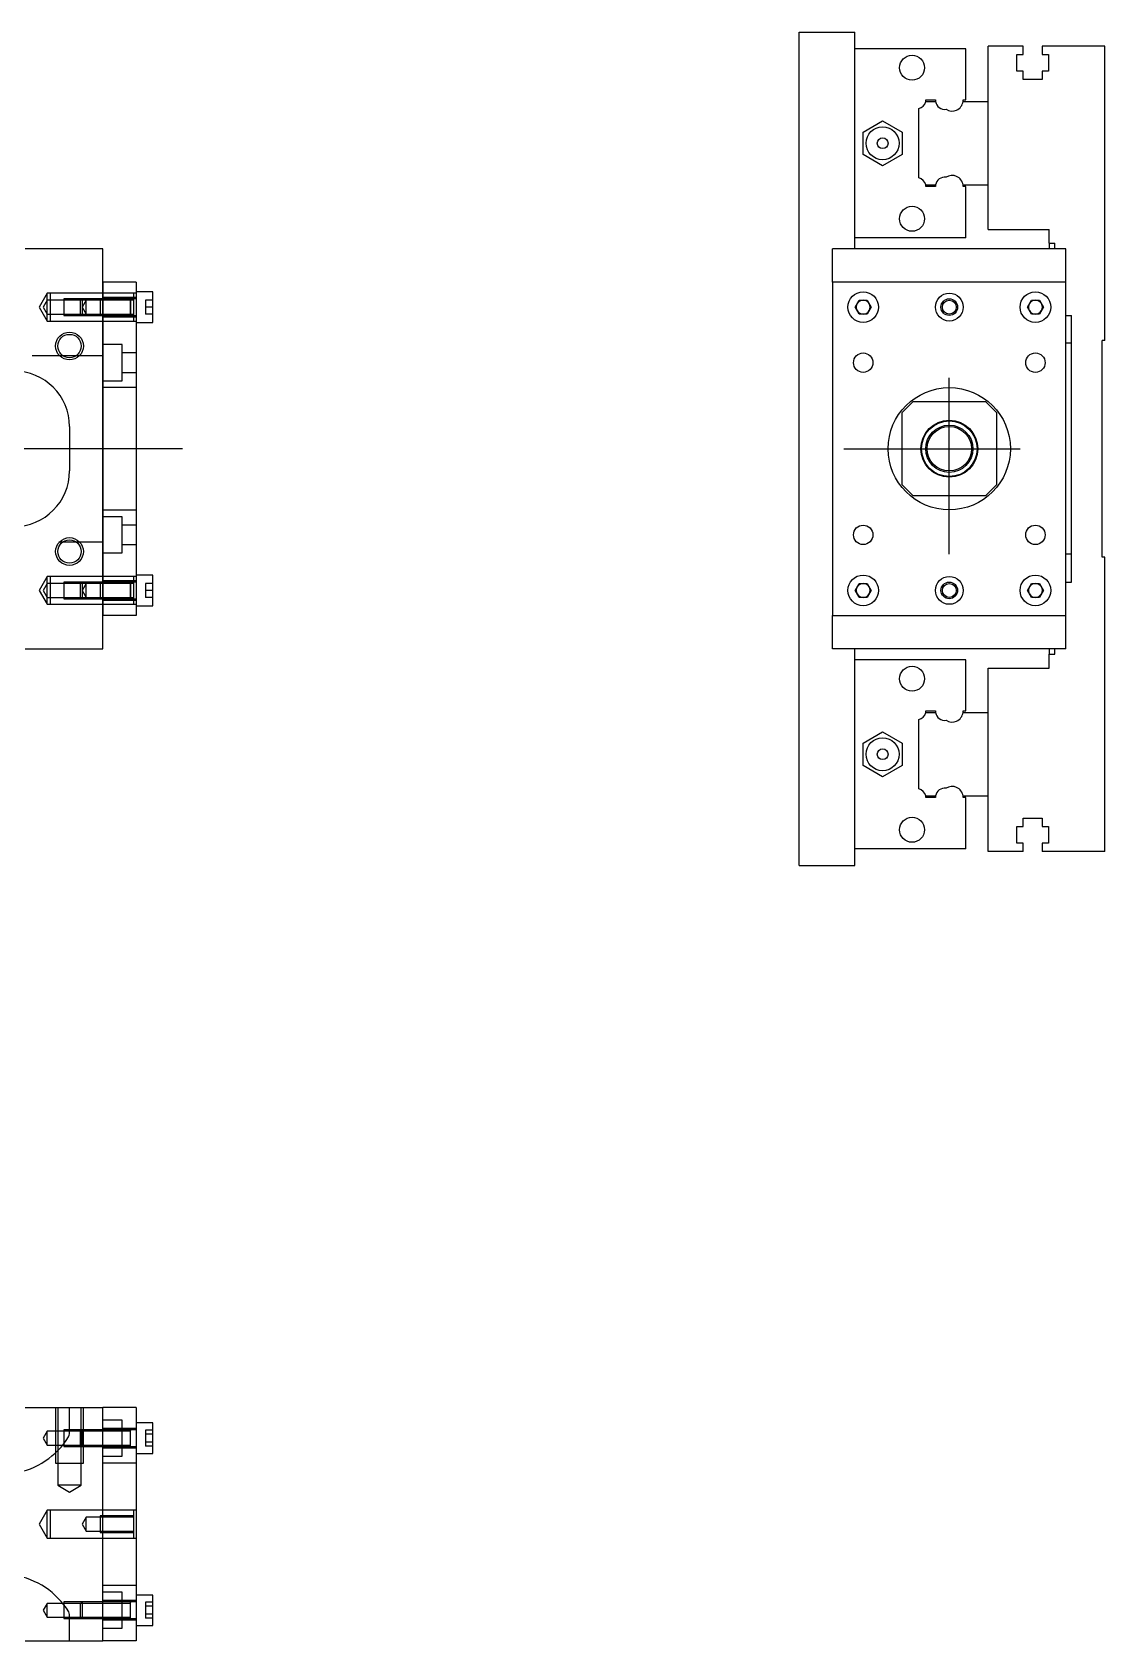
# Model space of a CAD drawing. Extents: x -15 to 549, y -265 to 77.
# Drawn here: x 356.3 to 549.4, y -214.6 to 75 of the extents above; entities that cross this region are included whole.
import ezdxf

# ---------------------------------------------------------------- set-up
doc = ezdxf.new("R2010")
doc.units = 0
doc.linetypes.add('CENTER', pattern=[50.8, 31.75, -6.35, 6.35, -6.35])
doc.linetypes.add('DASHED', pattern=[19.05, 12.7, -6.35])
doc.layers.get('0').update_dxf_attribs({"linetype": 'CONTINUOUS'})
doc.layers.add('CENTER', color=1, linetype='CENTER')

msp = doc.modelspace()

# ---------------------------------------------------------------- linework, layer by layer
at = {"color": 7, "linetype": 'CONTINUOUS'}
for p, q in [((494.39, 75), (504.39, 75)), ((494.39, -75), (494.39, 75)), ((504.39, 36), (504.39, 75)), ((528.39, 62.5), (528.39, 72.5)), ((534.69, 72.5), (528.39, 72.5)), ((534.69, 71), (534.69, 72.5)), ((538.09, 72.5), (538.09, 71)), ((549.39, 72.5), (538.09, 72.5)), ((549.39, 19.5), (549.39, 72.5)), ((524.39, 72), (504.39, 72)), ((524.39, 62.8), (524.39, 72)), ((533.54, 71), (534.69, 71)), ((533.54, 68), (533.54, 71)), ((538.09, 71), (539.24, 71)), ((539.24, 71), (539.24, 68)), ((534.69, 68), (533.54, 68)), ((534.69, 66.5), (534.69, 68)), ((538.09, 68), (538.09, 66.5)), ((539.24, 68), (538.09, 68)), ((538.09, 66.5), (534.69, 66.5)), ((515.89, 48.752272), (515.89, 61.247728)), ((517.142272, 62.5), (518.91668, 62.5)), ((517.187056, 62.8), (518.89, 62.8)), ((523.867372, 62.5), (528.39, 62.5)), ((523.89, 62.8), (524.39, 62.8)), ((528.39, 47.5), (528.39, 62.5)), ((528.39, 47.5), (528.39, 62.5)), ((505.889999, 57.020726), (509.39, 59.041452)), ((509.39, 59.041452), (512.889999, 57.020726)), ((505.89, 52.979274), (505.889999, 57.020726)), ((512.889999, 57.020726), (512.889999, 52.979274)), ((509.39, 50.958548), (505.89, 52.979274)), ((512.889999, 52.979274), (509.39, 50.958548)), ((517.142272, 47.5), (518.91668, 47.5)), ((518.89, 47.2), (517.187056, 47.2)), ((523.867372, 47.5), (528.39, 47.5)), ((524.39, 47.2), (523.89, 47.2)), ((524.39, 38), (524.39, 47.2)), ((528.39, 39.5), (528.39, 47.5)), ((524.39, 38), (504.39, 38)), ((528.39, 39.5), (539.39, 39.5)), ((539.39, 37), (539.39, 39.5)), ((369, 36), (355, 36)), ((369, 30), (369, 36)), ((500.39, 30), (500.39, 36)), ((542.39, 36), (500.39, 36)), ((539.39, 37), (540.39, 37)), ((539.39, 37), (539.39, 36)), ((540.39, 36), (540.39, 37)), ((542.39, 30), (542.39, 36)), ((375, 30), (369, 30)), ((369, 30), (369, -30)), ((369, -30), (369, 30)), ((375, 30), (375, -30)), ((500.39, 30), (500.39, -30)), ((542.39, 30), (500.39, 30)), ((542.39, -30), (542.39, 30)), ((378, 28.25), (375, 28.25)), ((378, 22.75), (378, 28.25)), ((504.446624, 25.5), (505.168312, 26.75)), ((505.168312, 26.75), (506.611688, 26.75)), ((506.611688, 26.75), (507.333376, 25.5)), ((535.446624, 25.5), (536.168312, 26.75)), ((536.168312, 26.75), (537.611688, 26.75)), ((537.611688, 26.75), (538.333376, 25.5)), ((505.168312, 24.25), (504.446624, 25.5)), ((506.611688, 24.25), (505.168312, 24.25)), ((507.333376, 25.5), (506.611688, 24.25)), ((536.168312, 24.25), (535.446624, 25.5)), ((537.611688, 24.25), (536.168312, 24.25)), ((538.333376, 25.5), (537.611688, 24.25)), ((542.39, 24), (543.39, 24)), ((543.39, -24), (543.39, 24)), ((375, 22.75), (378, 22.75)), ((543.39, 19), (542.39, 19)), ((549.39, 19.5), (548.89, 19.5)), ((548.89, -19.5), (548.89, 19.5)), ((514.89, 8.5), (512.89, 6.5)), ((512.89, -6.5), (512.89, 6.5)), ((514.89, 8.5), (527.89, 8.5)), ((529.89, 6.5), (527.89, 8.5)), ((529.89, 6.5), (529.89, -6.5)), ((363, 4), (363, -4)), ((512.89, -6.5), (514.89, -8.5)), ((527.89, -8.5), (514.89, -8.5)), ((527.89, -8.5), (529.89, -6.5)), ((543.39, -19), (542.39, -19)), ((549.39, -19.5), (548.89, -19.5)), ((549.39, -72.5), (549.39, -19.5)), ((378, -22.75), (375, -22.75)), ((378, -28.25), (378, -22.75)), ((504.446624, -25.5), (505.168312, -24.25)), ((505.168312, -26.75), (504.446624, -25.5)), ((505.168312, -24.25), (506.611688, -24.25)), ((506.611688, -24.25), (507.333376, -25.5)), ((507.333376, -25.5), (506.611688, -26.75)), ((535.446624, -25.5), (536.168312, -24.25)), ((536.168312, -26.75), (535.446624, -25.5)), ((536.168312, -24.25), (537.611688, -24.25)), ((537.611688, -24.25), (538.333376, -25.5)), ((538.333376, -25.5), (537.611688, -26.75)), ((542.39, -24), (543.39, -24)), ((375, -28.25), (378, -28.25)), ((506.611688, -26.75), (505.168312, -26.75)), ((537.611688, -26.75), (536.168312, -26.75)), ((375, -30), (369, -30)), ((369, -36), (369, -30)), ((500.39, -30), (542.39, -30)), ((500.39, -36), (500.39, -30)), ((542.39, -36), (542.39, -30)), ((355, -36), (369, -36)), ((542.39, -36), (500.39, -36)), ((504.39, -75), (504.39, -36)), ((539.39, -36), (539.39, -37)), ((539.39, -39.5), (539.39, -37)), ((539.39, -37), (540.39, -37)), ((540.39, -37), (540.39, -36)), ((524.39, -38), (504.39, -38)), ((524.39, -47.2), (524.39, -38)), ((528.39, -47.5), (528.39, -39.5)), ((528.39, -39.5), (539.39, -39.5)), ((515.89, -61.247728), (515.89, -48.752272)), ((517.142272, -47.5), (518.91668, -47.5)), ((517.187056, -47.2), (518.89, -47.2)), ((523.867372, -47.5), (528.39, -47.5)), ((523.89, -47.2), (524.39, -47.2)), ((528.39, -62.5), (528.39, -47.5)), ((528.39, -62.5), (528.39, -47.5)), ((505.889999, -52.979274), (509.39, -50.958548)), ((509.39, -50.958548), (512.889999, -52.979274)), ((505.89, -57.020726), (505.889999, -52.979274)), ((512.889999, -52.979274), (512.889999, -57.020726)), ((509.39, -59.041452), (505.89, -57.020726)), ((512.889999, -57.020726), (509.39, -59.041452)), ((517.142272, -62.5), (518.91668, -62.5)), ((518.89, -62.8), (517.187056, -62.8)), ((523.867372, -62.5), (528.39, -62.5)), ((524.39, -62.8), (523.89, -62.8)), ((524.39, -72), (524.39, -62.8)), ((528.39, -72.5), (528.39, -62.5)), ((534.69, -66.5), (538.09, -66.5)), ((534.69, -68), (534.69, -66.5)), ((538.09, -66.5), (538.09, -68)), ((533.54, -68), (534.69, -68)), ((533.54, -71), (533.54, -68)), ((538.09, -68), (539.24, -68)), ((539.24, -68), (539.24, -71)), ((524.39, -72), (504.39, -72)), ((534.69, -71), (533.54, -71)), ((534.69, -72.5), (534.69, -71)), ((538.09, -71), (538.09, -72.5)), ((539.24, -71), (538.09, -71)), ((494.39, -75), (504.39, -75)), ((534.69, -72.5), (528.39, -72.5)), ((549.39, -72.5), (538.09, -72.5)), ((355, -172.61), (369, -172.61)), ((375, -172.61), (369, -172.61)), ((369, -214.61), (369, -172.61)), ((375, -172.61), (375, -214.61)), ((378, -175.36), (375, -175.36)), ((378, -180.86), (378, -175.36)), ((375, -180.86), (378, -180.86)), ((378, -206.36), (375, -206.36)), ((378, -211.86), (378, -206.36)), ((375, -211.86), (378, -211.86)), ((355, -214.61), (369, -214.61)), ((375, -214.61), (369, -214.61))]:
    msp.add_line(p, q, dxfattribs=at)
at = {"color": 3, "linetype": 'DASHED'}
for p, q in [((359, 28), (357.556624, 25.5)), ((359, 26.75), (358.278312, 25.5)), ((359, 26.75), (359, 28)), ((359.5, 28), (359, 28)), ((359, 24.25), (359, 26.75)), ((362, 26.75), (359, 26.75)), ((359.5, 28), (359.5, 23)), ((369, 28), (359.5, 28)), ((362, 26.999994), (362, 24.000006)), ((365.25, 26.999994), (362, 26.999994)), ((365, 26.75), (362, 26.75)), ((365.25, 27), (365, 26.75)), ((365, 24.25), (365, 26.75)), ((369, 26.75), (365, 26.75)), ((365.25, 27), (365.25, 24)), ((369, 27), (365.25, 27)), ((369, 26.999994), (365.25, 26.999994)), ((366, 26.75), (365.278312, 25.5)), ((366, 24.25), (366, 26.75)), ((368.5, 26.999994), (368.5, 26.75)), ((368.5, 26.75), (368.5, 24.25)), ((374.5, 28), (369, 28)), ((375, 27.25), (369, 27.25)), ((374, 27), (369, 27)), ((374, 26.75), (369, 26.75)), ((374, 27), (373.995, 27)), ((374, 23.999994), (374, 27.000006)), ((374, 26.75), (374, 27.000006)), ((374, 26.875392), (374, 27)), ((374, 27), (374, 26.875392)), ((375, 27), (374, 27)), ((374.005, 27), (374, 27)), ((374, 24.124608), (374, 26.875392)), ((374, 26.875392), (374, 25.498804)), ((374, 24.25), (374, 26.75)), ((374.5, 26.75), (374, 26.75)), ((374.5, 28), (374.5, 27)), ((375, 28), (374.5, 28)), ((374.5, 27), (374.5, 24)), ((376.7, 26.75), (376.7, 25.5)), ((378, 26.75), (376.7, 26.75)), ((357.556624, 25.5), (359, 23)), ((358.278312, 25.5), (359, 24.25)), ((359, 23), (359, 24.25)), ((359, 24.25), (362, 24.25)), ((362, 24.25), (365, 24.25)), ((362, 24.000006), (365.25, 24.000006)), ((365, 24.25), (369, 24.25)), ((365, 24.25), (365.25, 24)), ((365.25, 24.000006), (369, 24.000006)), ((365.25, 24), (369, 24)), ((365.278312, 25.5), (366, 24.25)), ((368.5, 24.25), (368.5, 24.000006)), ((369, 24.25), (374, 24.25)), ((369, 24), (374, 24)), ((369, 23.75), (375, 23.75)), ((373.995, 24), (374, 24)), ((374, 25.498804), (374, 24.124608)), ((374, 23.999994), (374, 24.25)), ((374, 24.25), (374.5, 24.25)), ((374, 24), (374, 24.124608)), ((374, 24.124608), (374, 24)), ((374, 24), (375, 24)), ((374, 24), (374.005, 24)), ((374.5, 24), (374.5, 23)), ((378, 25.5), (376.7, 25.5)), ((376.7, 25.5), (376.7, 24.25)), ((378, 24.25), (376.7, 24.25)), ((359, 23), (359.5, 23)), ((359.5, 23), (369, 23)), ((369, 23), (374.5, 23)), ((374.5, 23), (375, 23)), ((372.5, 18.75), (369, 18.75)), ((372.5, 12.25), (372.5, 18.75)), ((369, 16.75), (323, 16.75)), ((375, 17.25), (372.5, 17.25)), ((369, 12.25), (372.5, 12.25)), ((372.5, 13.75), (375, 13.75)), ((375, 11), (369, 11)), ((369, -11), (375, -11)), ((372.5, -12.25), (369, -12.25)), ((372.5, -18.75), (372.5, -12.25)), ((375, -13.75), (372.5, -13.75)), ((323, -16.75), (369, -16.75)), ((372.5, -17.25), (375, -17.25)), ((369, -18.75), (372.5, -18.75)), ((359, -23), (357.556624, -25.5)), ((359, -24.25), (359, -23)), ((359.5, -23), (359, -23)), ((359.5, -23), (359.5, -28)), ((369, -23), (359.5, -23)), ((374.5, -23), (369, -23)), ((374.5, -23), (374.5, -24)), ((375, -23), (374.5, -23)), ((357.556624, -25.5), (359, -28)), ((359, -24.25), (358.278312, -25.5)), ((358.278312, -25.5), (359, -26.75)), ((359, -26.75), (359, -24.25)), ((362, -24.25), (359, -24.25)), ((365.25, -24.000002), (362, -24.000006)), ((362, -24.000006), (362, -26.999994)), ((365, -24.25), (362, -24.25)), ((365.25, -24), (365, -24.25)), ((365, -26.75), (365, -24.25)), ((369, -24.25), (365, -24.25)), ((365.25, -24), (365.25, -27)), ((369, -24), (365.25, -24)), ((369, -24.000006), (365.25, -24.000002)), ((366, -24.25), (365.278312, -25.5)), ((365.278312, -25.5), (366, -26.75)), ((366, -26.75), (366, -24.25)), ((368.5, -24.000006), (368.5, -24.25)), ((368.5, -24.25), (368.5, -26.75)), ((375, -23.75), (369, -23.75)), ((374, -24), (369, -24)), ((374, -24.25), (369, -24.25)), ((374, -24), (373.995, -24)), ((374, -26.99949), (374, -23.999994)), ((374, -24.124608), (374, -24)), ((374, -24), (374, -24.124608)), ((375, -24), (374, -24)), ((374.005, -24), (374, -24)), ((374, -26.875392), (374, -24.124608)), ((374, -24.124608), (374, -25.501196)), ((374.5, -24.25), (374, -24.25)), ((374, -25.501196), (374, -26.875392)), ((374.5, -24), (374.5, -27)), ((376.7, -24.25), (376.7, -25.5)), ((378, -24.25), (376.7, -24.25)), ((378, -25.5), (376.7, -25.5)), ((376.7, -25.5), (376.7, -26.75)), ((359, -28), (359, -26.75)), ((359, -26.75), (362, -26.75)), ((359, -28), (359.5, -28)), ((359.5, -28), (369, -28)), ((362, -26.75), (365, -26.75)), ((362, -26.999994), (365.25, -26.999998)), ((365, -26.75), (369, -26.75)), ((365, -26.75), (365.25, -27)), ((365.25, -26.999998), (369, -26.999994)), ((365.25, -27), (369, -27)), ((368.5, -26.75), (368.5, -26.999994)), ((369, -26.75), (374, -26.75)), ((369, -27), (374, -27)), ((369, -27.25), (375, -27.25)), ((369, -28), (374.5, -28)), ((373.995, -27), (374, -27)), ((374, -26.75), (374.5, -26.75)), ((374, -27), (374, -26.875392)), ((374, -26.875392), (374, -27)), ((374, -27.000006), (374, -26.99949)), ((374, -27), (375, -27)), ((374, -27), (374.005, -27)), ((374.5, -27), (374.5, -28)), ((374.5, -28), (375, -28)), ((378, -26.75), (376.7, -26.75)), ((360.500006, -172.61), (360.500006, -182.61)), ((360.9, -172.61), (360.9, -182.61)), ((363, -177.344622), (363, -172.61)), ((365.1, -182.61), (365.1, -172.61)), ((365.499994, -182.61), (365.499994, -172.61)), ((365.25, -176.610002), (362, -176.610006)), ((362, -176.610006), (362, -179.609994)), ((365.25, -176.61), (365, -176.86)), ((365.25, -176.61), (365.25, -179.61)), ((369, -176.61), (365.25, -176.61)), ((369, -176.610006), (365.25, -176.610002)), ((372.5, -174.86), (369, -174.86)), ((375, -176.36), (369, -176.36)), ((374.005, -176.61), (369, -176.61)), ((372.5, -181.36), (372.5, -174.86)), ((375, -176.61), (373.995, -176.61)), ((374, -178.11), (374, -176.609994)), ((374, -179.610006), (374, -176.609994)), ((374, -178.11), (374, -176.609994)), ((374, -179.610006), (374, -176.609994)), ((374, -176.61), (374, -176.73467)), ((374, -176.734678), (374, -176.61)), ((374, -176.61), (374, -176.73467)), ((374, -176.734678), (374, -176.61)), ((359, -176.86), (358.278312, -178.11)), ((358.278312, -178.11), (359, -179.36)), ((359, -179.36), (359, -176.86)), ((362, -176.86), (359, -176.86)), ((359, -179.36), (362, -179.36)), ((365, -176.86), (362, -176.86)), ((362, -179.36), (365, -179.36)), ((362.840926, -177.887602), (362.9594, -177.592522)), ((362.9594, -177.592522), (363, -177.344622)), ((365, -179.36), (365, -176.86)), ((369, -176.86), (365, -176.86)), ((365, -179.36), (369, -179.36)), ((365, -179.36), (365.25, -179.61)), ((374, -176.86), (369, -176.86)), ((369, -179.36), (374, -179.36)), ((374, -177.979964), (374, -176.734678)), ((374, -177.984988), (374, -176.86)), ((374, -179.48533), (374, -177.979964)), ((374, -179.36), (374, -177.984988)), ((374, -179.610006), (374, -179.36)), ((374, -179.61), (374, -179.48533)), ((376.7, -176.666624), (376.7, -177.388312)), ((378, -176.666624), (376.7, -176.666624)), ((376.7, -177.388312), (376.7, -178.831688)), ((378, -177.388312), (376.7, -177.388312)), ((378, -178.831688), (376.7, -178.831688)), ((376.7, -178.831688), (376.7, -179.553376)), ((378, -179.553376), (376.7, -179.553376)), ((362, -179.609994), (365.25, -179.609998)), ((365.25, -179.609998), (369, -179.609994)), ((365.25, -179.61), (369, -179.61)), ((369, -179.61), (374, -179.61)), ((369, -179.86), (375, -179.86)), ((369, -181.36), (372.5, -181.36)), ((373.995, -179.61), (374, -179.61)), ((374, -179.61), (374.005, -179.61)), ((374, -179.61), (375, -179.61)), ((360.500006, -182.61), (365.499994, -182.61)), ((360.9, -182.61), (360.9, -186.61)), ((365.1, -186.61), (365.1, -182.61)), ((375, -182.61), (369, -182.61)), ((363, -186.61), (360.9, -186.61)), ((360.9, -186.61), (363, -187.822436)), ((365.1, -186.61), (363, -186.61)), ((363, -187.822436), (365.1, -186.61)), ((359, -191.11), (357.556624, -193.61)), ((359, -196.11), (359, -191.11)), ((359.5, -191.11), (359, -191.11)), ((359.5, -191.11), (359.5, -196.11)), ((369, -191.11), (359.5, -191.11)), ((374.5, -191.11), (369, -191.11)), ((374.5, -191.11), (374.5, -196.11)), ((375, -191.11), (374.5, -191.11)), ((357.556624, -193.61), (359, -196.11)), ((366, -192.36), (365.278312, -193.61)), ((365.278312, -193.61), (366, -194.86)), ((366, -194.86), (366, -192.36)), ((368.5, -192.36), (366, -192.36)), ((368.5, -192.110006), (368.5, -195.109994)), ((369, -192.110006), (368.5, -192.110006)), ((374.5, -192.36), (368.5, -192.36)), ((374.5, -192.110006), (369, -192.110006)), ((359, -196.11), (359.5, -196.11)), ((359.5, -196.11), (369, -196.11)), ((366, -194.86), (368.5, -194.86)), ((368.5, -194.86), (374.5, -194.86)), ((368.5, -195.109994), (369, -195.109994)), ((369, -195.109994), (374.5, -195.109994)), ((369, -196.11), (374.5, -196.11)), ((374.5, -196.11), (375, -196.11)), ((369, -204.61), (375, -204.61)), ((359, -207.86), (358.278312, -209.11)), ((359, -210.36), (359, -207.86)), ((362, -207.86), (359, -207.86)), ((365.25, -207.610002), (362, -207.610006)), ((362, -207.610006), (362, -210.609994)), ((365, -207.86), (362, -207.86)), ((365.25, -207.61), (365, -207.86)), ((365, -210.36), (365, -207.86)), ((369, -207.86), (365, -207.86)), ((365.25, -207.61), (365.25, -210.61)), ((369, -207.61), (365.25, -207.61)), ((369, -207.610006), (365.25, -207.610002)), ((372.5, -205.86), (369, -205.86)), ((375, -207.36), (369, -207.36)), ((374.005, -207.61), (369, -207.61)), ((374, -207.86), (369, -207.86)), ((372.5, -212.36), (372.5, -205.86)), ((375, -207.61), (373.995, -207.61)), ((374, -209.11), (374, -207.609994)), ((374, -210.610006), (374, -207.609994)), ((374, -207.86), (374, -207.609994)), ((374, -207.61), (374, -207.73467)), ((374, -207.734678), (374, -207.61)), ((374, -207.734678), (374, -207.61)), ((374, -208.979964), (374, -207.734678)), ((374, -208.984988), (374, -207.86)), ((376.7, -207.666624), (376.7, -208.388312)), ((378, -207.666624), (376.7, -207.666624)), ((378, -208.388312), (376.7, -208.388312)), ((376.7, -208.388312), (376.7, -209.831688)), ((358.278312, -209.11), (359, -210.36)), ((359, -210.36), (362, -210.36)), ((362, -210.36), (365, -210.36)), ((362, -210.609994), (365.25, -210.609998)), ((362.96713, -209.654484), (362.869204, -209.391862)), ((363, -209.875378), (362.96713, -209.654484)), ((363, -214.61), (363, -209.875378)), ((365, -210.36), (369, -210.36)), ((365, -210.36), (365.25, -210.61)), ((365.25, -210.609998), (369, -210.609994)), ((365.25, -210.61), (369, -210.61)), ((369, -210.36), (374, -210.36)), ((369, -210.61), (374, -210.61)), ((369, -210.86), (375, -210.86)), ((373.995, -210.61), (374, -210.61)), ((374, -210.48533), (374, -208.979964)), ((374, -210.36), (374, -208.984988)), ((374, -210.610006), (374, -210.36)), ((374, -210.61), (374, -210.48533)), ((374, -210.61), (375, -210.61)), ((374, -210.61), (374.005, -210.61)), ((376.7, -209.831688), (376.7, -210.553376)), ((378, -209.831688), (376.7, -209.831688)), ((378, -210.553376), (376.7, -210.553376)), ((369, -212.36), (372.5, -212.36))]:
    msp.add_line(p, q, dxfattribs=at)
at = {"color": 7, "linetype": 'CONTINUOUS'}
for centre, radius in [((514.689999, 68.6), 2.25), ((509.39, 55), 2.97), ((509.39, 55), 0.97), ((514.689999, 41.4), 2.25), ((505.89, 25.5), 2.75), ((521.39, 25.5), 2.5), ((521.39, 25.5), 1.25), ((536.89, 25.5), 2.75), ((363, 18.5), 2.1), ((505.89, 15.5), 1.75), ((536.89, 15.5), 1.75), ((521.39, 0), 11), ((521.39, 0), 5.125), ((521.39, 0), 5), ((521.39, 0), 4.25), ((521.39, 0), 4), ((505.89, -15.5), 1.75), ((536.89, -15.5), 1.75), ((363, -18.5), 2.1), ((505.89, -25.5), 2.75), ((521.39, -25.5), 2.5), ((536.89, -25.5), 2.75), ((521.39, -25.5), 1.25), ((514.689999, -41.4), 2.25), ((509.39, -55), 2.97), ((509.39, -55), 0.97), ((514.689999, -68.6), 2.25)]:
    msp.add_circle(centre, radius, dxfattribs=at)
at = {"color": 3, "linetype": 'CONTINUOUS'}
for centre, radius in [((521.39, 25.5), 1.5), ((363, 18.5), 2.5), ((363, -18.5), 2.5), ((521.39, -25.5), 1.5)]:
    msp.add_circle(centre, radius, dxfattribs=at)
at = {"color": 7, "linetype": 'CONTINUOUS'}
for centre, radius, start, end in [((515.49, 62.9), 1.7, 283.608961, 346.391039), ((515.49, 62.9), 1.7, 346.391039, 356.627713), ((520.59, 62.8), 1.7, 180, 190.164249), ((520.59, 62.8), 1.7, 190.164249, 277.540197), ((521.89, 62.8), 2, 237.42103, 351.373073), ((521.89, 62.8), 2, 351.373073, 0), ((515.49, 47.1), 1.7, 13.608961, 76.391039), ((515.49, 47.1), 1.7, 3.372287, 13.608961), ((520.59, 47.2), 1.7, 169.835751, 180), ((520.59, 47.2), 1.7, 82.459803, 169.835751), ((521.89, 47.2), 2, 8.626927, 122.57897), ((521.89, 47.2), 2, 0, 8.626927), ((505.89, 25.5), 1.25, 150, 180), ((505.89, 25.5), 1.25, 90, 150), ((505.89, 25.5), 1.25, 30, 90), ((505.89, 25.5), 1.25, 330, 30), ((536.89, 25.5), 1.25, 150, 180), ((536.89, 25.5), 1.25, 90, 150), ((536.89, 25.5), 1.25, 30, 90), ((536.89, 25.5), 1.25, 330, 30), ((505.89, 25.5), 1.25, 180, 210), ((505.89, 25.5), 1.25, 210, 270), ((505.89, 25.5), 1.25, 270, 330), ((536.89, 25.5), 1.25, 180, 210), ((536.89, 25.5), 1.25, 210, 270), ((536.89, 25.5), 1.25, 270, 330), ((353, 4), 10, 0, 90), ((353, -4), 10, 270, 0), ((505.89, -25.5), 1.25, 150, 180), ((505.89, -25.5), 1.25, 180, 210), ((505.89, -25.5), 1.25, 90, 150), ((505.89, -25.5), 1.25, 30, 90), ((505.89, -25.5), 1.25, 330, 30), ((536.89, -25.5), 1.25, 150, 180), ((536.89, -25.5), 1.25, 180, 210), ((536.89, -25.5), 1.25, 90, 150), ((536.89, -25.5), 1.25, 30, 90), ((536.89, -25.5), 1.25, 330, 30), ((505.89, -25.5), 1.25, 210, 270), ((505.89, -25.5), 1.25, 270, 330), ((536.89, -25.5), 1.25, 210, 270), ((536.89, -25.5), 1.25, 270, 330), ((515.49, -47.1), 1.7, 283.608961, 346.391039), ((515.49, -47.1), 1.7, 346.391039, 356.627713), ((520.59, -47.2), 1.7, 180, 190.164249), ((520.59, -47.2), 1.7, 190.164249, 277.540197), ((521.89, -47.2), 2, 237.42103, 351.373073), ((521.89, -47.2), 2, 351.373073, 0), ((521.89, -62.8), 2, 8.626927, 122.57897), ((515.49, -62.9), 1.7, 13.608961, 76.391039), ((515.49, -62.9), 1.7, 3.372287, 13.608961), ((520.59, -62.8), 1.7, 169.835751, 180), ((520.59, -62.8), 1.7, 82.459803, 169.835751), ((521.89, -62.8), 2, 0, 8.626927)]:
    msp.add_arc(centre, radius, start, end, dxfattribs=at)
at = {"color": 3, "linetype": 'DASHED'}
for centre, radius, start, end in [((350.815867, -170.438484), 14.145367, 278.88236378, 328.22318375), ((350.758198, -216.852636), 14.224613, 31.634421, 80.93236938)]:
    msp.add_arc(centre, radius, start, end, dxfattribs=at)
at = {"layer": 'CENTER', "color": 1, "linetype": 'CENTER'}
for p, q in [((521.39, -19), (521.39, 19)), ((383.361871, 0), (-10.32213, 0)), ((502.39, 0), (540.39, 0))]:
    msp.add_line(p, q, dxfattribs=at)

doc.saveas('drawing.dxf')
